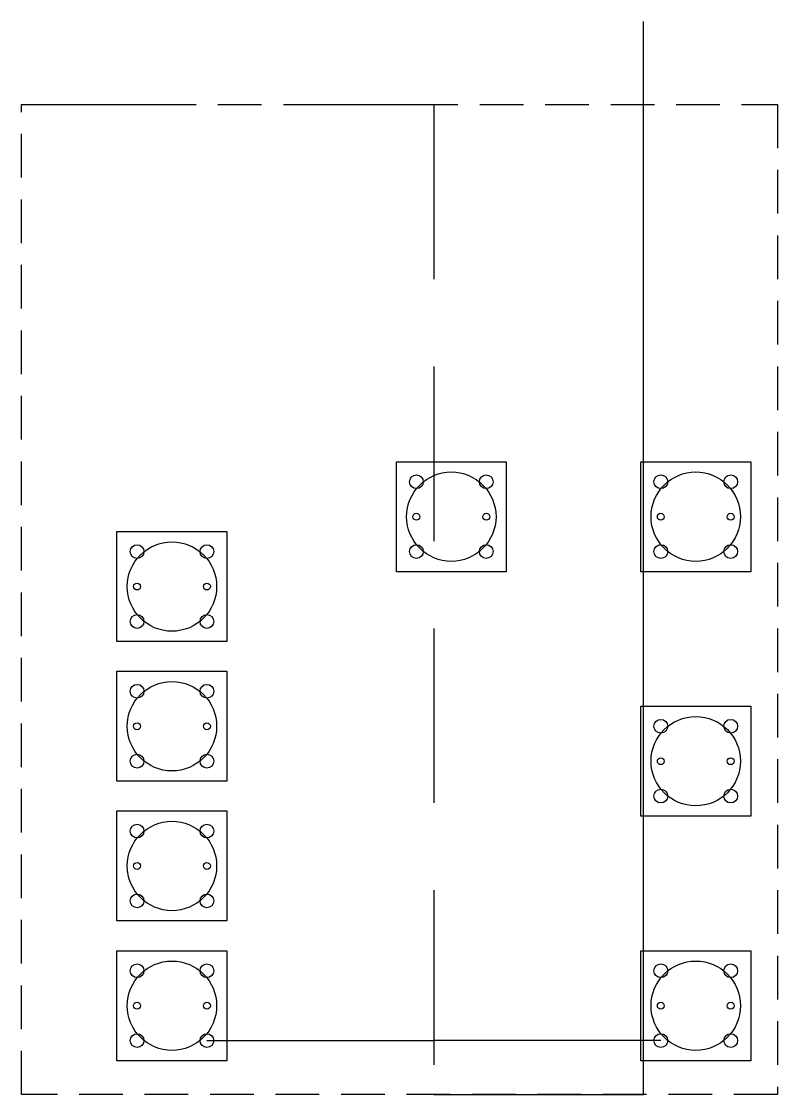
# Model space of a CAD drawing. Header units: millimetres. Extents: x -8.4 to 46.6, y -3.9 to 74.1.
import ezdxf

# ---------------------------------------------------------------- set-up
doc = ezdxf.new("R2010")
doc.units = ezdxf.units.MM
doc.linetypes.add('DASHED', pattern=[19.05, 12.7, -6.35])

# ---------------------------------------------------------------- blocks, each defined once
blk = doc.blocks.new('switch')
blk.add_lwpolyline([(-1.46, -1.46), (-1.46, 6.54), (6.54, 6.54), (6.54, -1.46)], close=True)
for centre, radius in [((2.54, 2.54), 3.25), ((0, 5.08), 0.5), ((5.08, 5.08), 0.5), ((0, 2.54), 0.25), ((5.08, 2.54), 0.25), ((0, 0), 0.5), ((5.08, 0), 0.5)]:
    blk.add_circle(centre, radius)

msp = doc.modelspace()

# ---------------------------------------------------------------- linework, layer by layer
for points in [[(21.59, -3.92), (36.83, -3.92), (36.83, 74.11)], [(5.08, 0), (21.59, 0)], [(38.1, 0), (21.59, 0)]]:
    msp.add_lwpolyline(points)
at = {"color": 2, "linetype": 'DASHED', "ltscale": 0.25}
msp.add_lwpolyline([(-8.41, -3.92), (-8.41, 68.08), (46.59, 68.08), (46.59, -3.92)], close=True, dxfattribs=at)
at = {"linetype": 'DASHED'}
msp.add_lwpolyline([(-8.41, 68.08), (21.59, 68.08), (21.59, -3.92)], dxfattribs=at)

# ---------------------------------------------------------------- block references
for p in [(20.32, 35.56), (38.1, 35.56), (0, 30.48), (0, 20.32), (38.1, 17.78), (0, 10.16), (0, 0), (38.1, 0)]:
    msp.add_blockref('switch', p)

doc.saveas('drawing.dxf')
